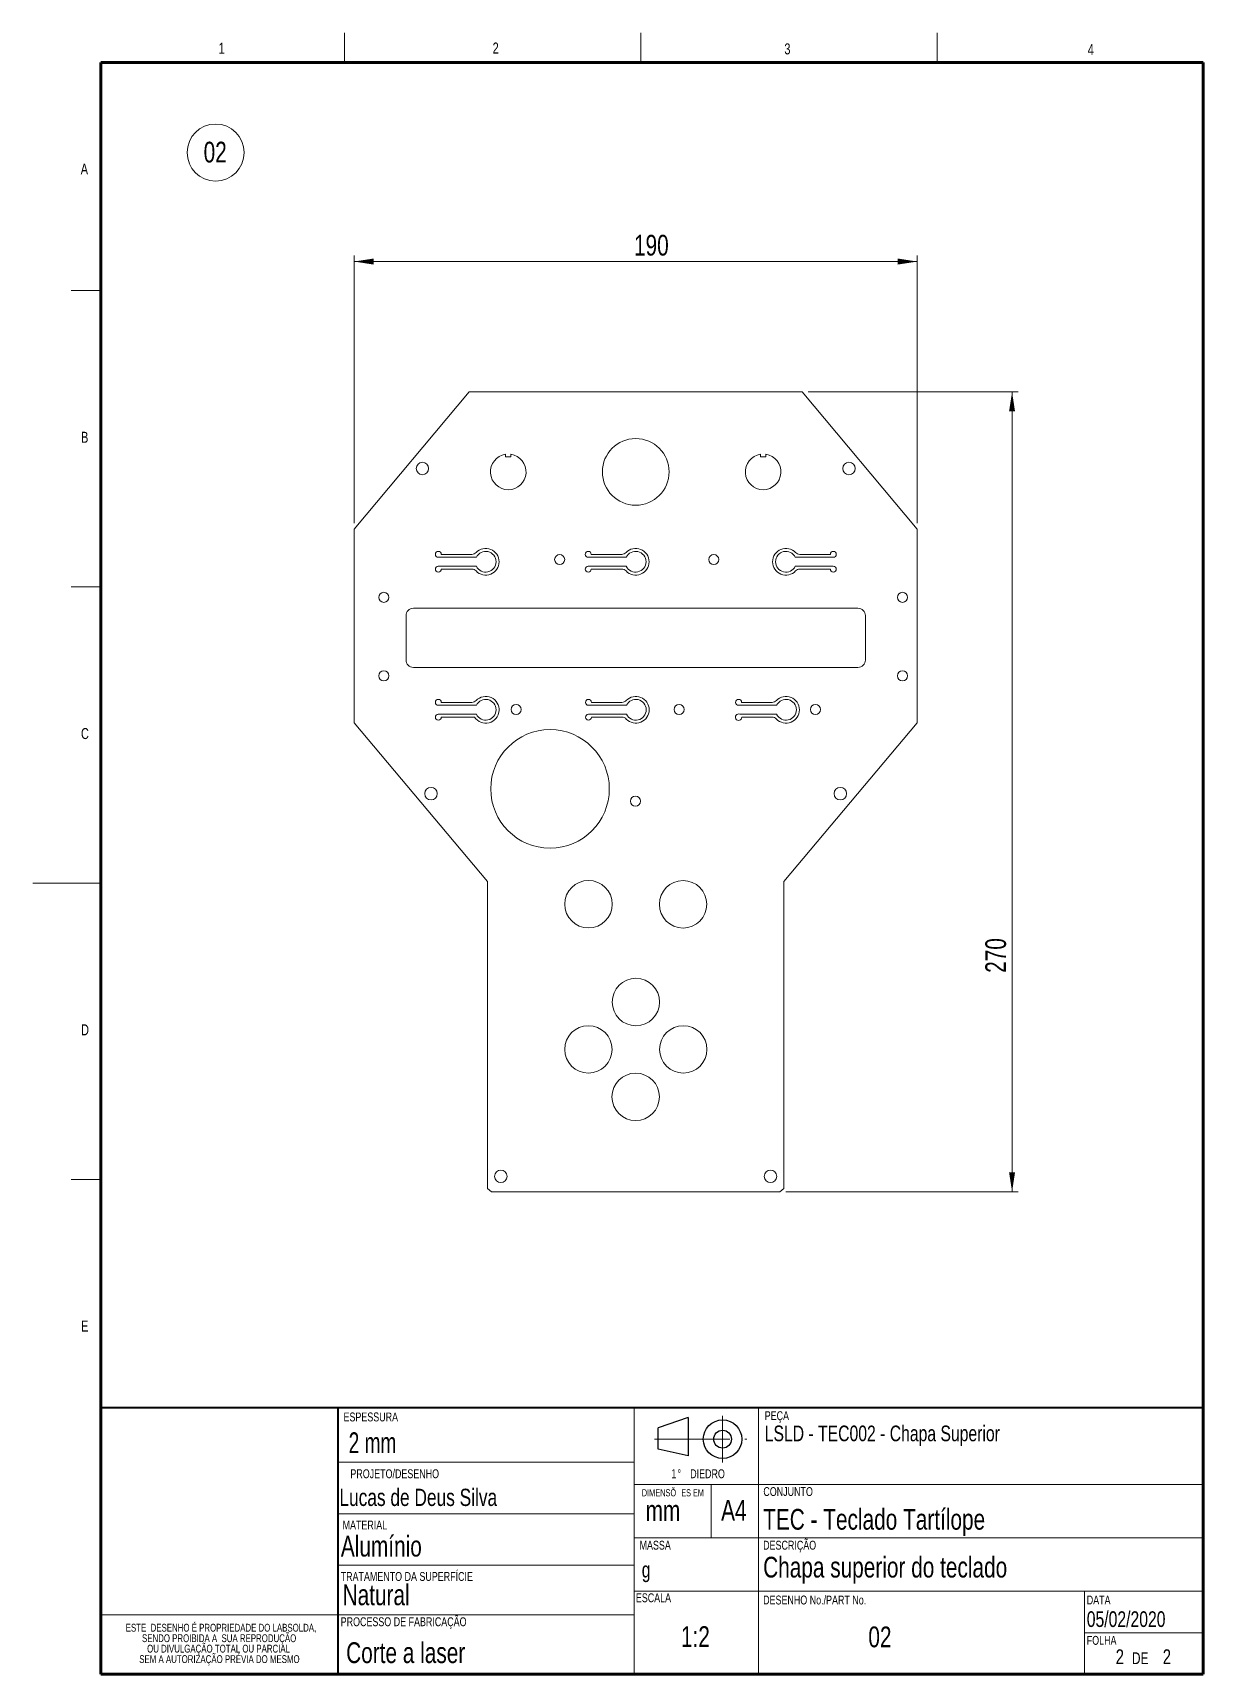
# Paper-space layout 'Folha2' of a CAD drawing. Header units: millimetres. Extents: x 6 to 204, y 15 to 292.
import ezdxf

# ---------------------------------------------------------------- set-up
doc = ezdxf.new("R2010")
doc.units = ezdxf.units.MM
doc.linetypes.add('CENTERX2', pattern=[20.32, 12.7, -2.54, 2.54, -2.54])
doc.styles.add('SLDTEXTSTYLE0', font='TXT', dxfattribs={"width": 0.75})
doc.styles.add('SLDTEXTSTYLE1', font='TXT', dxfattribs={"width": 0.7})
doc.styles.add('SLDTEXTSTYLE2', font='TXT', dxfattribs={"width": 0.6875})
doc.dimstyles.new('SLDDIMSTYLE0', dxfattribs={"dimtxt": 3.5, "dimasz": 3.302, "dimexe": 0, "dimexo": 0.0625, "dimgap": 0.875, "dimtad": 1, "dimlfac": 2, "dimrnd": 1e-09, "dimzin": 12, "dimdsep": 46, "dimtxsty": 'SLDTEXTSTYLE0', "dimsah": 1, "dimcen": 0.09, "dimadec": 0, "dimazin": 3, "dimtfac": 1, "dimtofl": 0, "dimtmove": 0, "dimatfit": 3, "dimfxl": 0, "dimfrac": 2, "dimtolj": 1, "dimtzin": 12, "dimarcsym": 0})

# ---------------------------------------------------------------- blocks, each defined once
blk = doc.blocks.new('SW_NOTE_0')
at = {"color": 0, "linetype": 'Continuous', "lineweight": 0}
blk.add_circle((2.59, 2.68), 4.81, dxfattribs=at)
at = {"color": 0, "linetype": 'Continuous', "lineweight": 0, "insert": (2.52, 4.51), "char_height": 3.5, "attachment_point": 2, "style": 'SLDTEXTSTYLE0'}
blk.add_mtext('02', dxfattribs=at)
blk = doc.blocks.new('SW_NOTE_1')
at = {"color": 0, "linetype": 'Continuous', "lineweight": 0, "attachment_point": 1, "style": 'SLDTEXTSTYLE0'}
for s, insert, char_height in [('2', (0, 3.22), 2.5), ('2', (7.94, 3.22), 2.5), ('DE', (2.74, 2.72), 2)]:
    blk.add_mtext(s, dxfattribs=dict(at, insert=insert, char_height=char_height))
blk = doc.blocks.new('SW_NOTE_2')
at = {"color": 0, "linetype": 'Continuous', "lineweight": 0, "char_height": 1.2, "attachment_point": 2}
for s, insert, style in [('DIMENSÕ', (3.58, 1.55), 'SLDTEXTSTYLE0'), ('ES EM', (9.25, 1.55), 'SLDTEXTSTYLE1')]:
    blk.add_mtext(s, dxfattribs=dict(at, insert=insert, style=style))
blk = doc.blocks.new('SW_NOTE_3')
at = {"color": 0, "linetype": 'Continuous', "lineweight": 0, "char_height": 1.5, "attachment_point": 2, "style": 'SLDTEXTSTYLE0'}
for s, insert in [('1', (0.54, 1.93)), ('%%d', (1.46, 1.93)), ('DIEDRO', (6.23, 1.93))]:
    blk.add_mtext(s, dxfattribs=dict(at, insert=insert))
blk = doc.blocks.new('SW_NOTE_4')
at = {"color": 0, "linetype": 'Continuous', "lineweight": 0, "char_height": 1.3229, "attachment_point": 2, "style": 'SLDTEXTSTYLE0'}
for s, insert in [('ESTE  DESENHO É PROPRIEDADE DO LABSOLDA,', (19.6, 1.71)), ('SENDO PROIBIDA A  SUA REPRODUÇÃO', (19.29, -0.06)), ('OU DIVULGAÇÃO TOTAL OU PARCIAL', (19.19, -1.82)), ('SEM A AUTORIZAÇÃO PRÉVIA DO MESMO', (19.34, -3.59))]:
    blk.add_mtext(s, dxfattribs=dict(at, insert=insert))
blk = doc.blocks.new('_D')
at = {"color": 7, "linetype": 'Continuous', "lineweight": 0}
for p, q in [((137.14, 231.4), (172.56, 231.4)), ((171.56, 231.4), (171.56, 96.4)), ((133.4, 96.4), (172.56, 96.4))]:
    blk.add_line(p, q, dxfattribs=at)
for points in [[(171.56, 231.4), (171.05, 228.1), (172.06, 228.1)], [(171.56, 96.4), (172.06, 99.7), (171.05, 99.7)]]:
    blk.add_solid(points, dxfattribs=at)
at = {"color": 7, "linetype": 'Continuous', "lineweight": 0, "insert": (167.04, 133.36, 0.55), "char_height": 3.5, "attachment_point": 1, "rotation": 90, "style": 'SLDTEXTSTYLE0'}
blk.add_mtext('270', dxfattribs=at)
blk = doc.blocks.new('_D_1')
at = {"color": 7, "linetype": 'Continuous', "lineweight": 0}
for p, q in [((60.56, 209.26), (60.56, 254.4)), ((60.56, 253.4), (155.56, 253.4)), ((155.56, 209.26), (155.56, 254.4))]:
    blk.add_line(p, q, dxfattribs=at)
for points in [[(60.56, 253.4), (63.86, 252.89), (63.86, 253.91)], [(155.56, 253.4), (152.25, 253.91), (152.25, 252.89)]]:
    blk.add_solid(points, dxfattribs=at)
at = {"color": 7, "linetype": 'Continuous', "lineweight": 0, "insert": (107.77, 257.91, 0.55), "char_height": 3.5, "attachment_point": 1, "style": 'SLDTEXTSTYLE0'}
blk.add_mtext('190', dxfattribs=at)

psp = doc.layouts.new('Folha2')

# ---------------------------------------------------------------- linework, layer by layer
at = {"color": 7, "linetype": 'Continuous', "lineweight": 0}
for p, q in [((58.9, 287), (58.9, 292)), ((108.9, 292), (108.9, 287)), ((158.9, 287), (158.9, 292)), ((17.8, 248.5), (12.8, 248.5)), ((12.8, 198.5), (17.8, 198.5)), ((6.34, 148.5), (17.8, 148.5)), ((12.8, 98.5), (17.8, 98.5)), ((107.8, 47), (107.8, 60)), ((128.8, 60), (128.8, 15)), ((57.8, 50.7655), (107.8, 50.7655)), ((107.8, 15), (107.8, 47)), ((107.8, 47), (128.8, 47)), ((120.8, 47), (120.8, 38)), ((128.8, 47), (203.8, 47)), ((57.8, 42.0775), (107.8, 42.0775)), ((107.8, 38), (203.8, 38)), ((57.8, 33.4079), (107.8, 33.4079)), ((128.8, 29), (107.8, 29)), ((128.8, 29), (203.8, 29)), ((183.8, 29), (183.8, 15)), ((57.8, 25), (17.8, 25)), ((57.8, 25), (107.8, 25)), ((183.8, 22), (203.8, 22))]:
    psp.add_line(p, q, dxfattribs=at)
at = {"color": 7, "linetype": 'Continuous', "lineweight": 60}
for p, q in [((17.8, 287), (17.8, 15)), ((203.8, 287), (17.8, 287)), ((203.8, 15), (203.8, 287)), ((17.8, 15), (203.8, 15))]:
    psp.add_line(p, q, dxfattribs=at)
at = {"color": 7, "linetype": 'Continuous', "lineweight": 15}
for p, q in [((60.5563, 208.259), (79.9743, 231.4005)), ((79.9743, 231.4005), (136.1383, 231.4005)), ((136.1383, 231.4005), (155.5563, 208.259)), ((86.1063, 220.4666), (86.1063, 220.8666)), ((87.0063, 220.4666), (86.1063, 220.4666)), ((87.0063, 220.8666), (87.0063, 220.4666)), ((129.1063, 220.4666), (129.1063, 220.8666)), ((130.0063, 220.4666), (129.1063, 220.4666)), ((130.0063, 220.8666), (130.0063, 220.4666)), ((60.5563, 175.5658), (60.5563, 208.259)), ((155.5563, 208.259), (155.5563, 175.5658)), ((81.1702, 203.4855), (74.7513, 203.4855)), ((75.2513, 203.9855), (80.4061, 203.9855)), ((106.4702, 203.4855), (100.0513, 203.4855)), ((100.5513, 203.9855), (105.7061, 203.9855)), ((141.4013, 203.4855), (134.9825, 203.4855)), ((135.7465, 203.9855), (140.9013, 203.9855)), ((74.7513, 201.9855), (81.1702, 201.9855)), ((80.4061, 201.4855), (75.2513, 201.4855)), ((100.0513, 201.9855), (106.4702, 201.9855)), ((105.7061, 201.4855), (100.5513, 201.4855)), ((134.9825, 201.9855), (141.4013, 201.9855)), ((140.9013, 201.4855), (135.7465, 201.4855)), ((145.5563, 194.9005), (70.5563, 194.9005)), ((69.3063, 193.6505), (69.3063, 186.1505)), ((146.8063, 186.1505), (146.8063, 193.6505)), ((70.5563, 184.9005), (145.5563, 184.9005)), ((81.1702, 178.5055), (74.7513, 178.5055)), ((75.2513, 179.0055), (80.4061, 179.0055)), ((106.5052, 178.5055), (100.0863, 178.5055)), ((100.5863, 179.0055), (105.7411, 179.0055)), ((131.8402, 178.5055), (125.4213, 178.5055)), ((125.9213, 179.0055), (131.0761, 179.0055)), ((83.0563, 148.7513), (60.5563, 175.5658)), ((74.7513, 177.0055), (81.1702, 177.0055)), ((80.8805, 176.5055), (75.2513, 176.5055)), ((100.0863, 177.0055), (106.5052, 177.0055)), ((105.7411, 176.5055), (100.5863, 176.5055)), ((125.6259, 177.0055), (131.8402, 177.0055)), ((131.0761, 176.5055), (125.9616, 176.5055)), ((155.5563, 175.5658), (133.0563, 148.7513)), ((83.0563, 96.9544), (83.0563, 148.7513)), ((133.0563, 148.7513), (133.0563, 96.9544)), ((83.7164, 96.4005), (83.0563, 96.9544)), ((133.0563, 96.9544), (132.3963, 96.4005)), ((132.3963, 96.4005), (83.7164, 96.4005))]:
    psp.add_line(p, q, dxfattribs=at)
at = {"color": 7, "linetype": 'Continuous', "lineweight": 40}
for p, q in [((17.8, 60), (203.8, 60)), ((57.8, 60), (57.8, 15))]:
    psp.add_line(p, q, dxfattribs=at)
at = {"color": 7, "linetype": 'Continuous', "lineweight": 30}
for p, q in [((116.8973, 58.3385), (111.8748, 56.5932)), ((116.8973, 58.3385), (116.8973, 51.8385)), ((111.8748, 52.9639), (111.8748, 56.5932)), ((116.8973, 51.8385), (111.8748, 52.9639))]:
    psp.add_line(p, q, dxfattribs=at)
at = {"color": 7, "linetype": 'CENTERX2', "lineweight": 0}
for p, q in [((122.7149, 58.5713), (122.7149, 50.7468)), ((111.2196, 54.6591), (126.7874, 54.6591))]:
    psp.add_line(p, q, dxfattribs=at)
at = {"color": 7, "linetype": 'Continuous', "lineweight": 15}
for centre, radius in [((108.0563, 217.9005), 5.625), ((72.0706, 218.4706), 1.05), ((144.042, 218.4706), 1.05), ((95.2264, 203.0955), 0.85), ((121.2264, 203.0955), 0.85), ((65.5693, 196.7312), 0.85), ((153.0693, 196.7312), 0.85), ((65.5693, 183.4812), 0.85), ((153.0693, 183.4812), 0.85), ((87.8762, 177.806), 0.85), ((115.3762, 177.806), 0.85), ((138.3762, 177.806), 0.85), ((93.6067, 164.4005), 10), ((73.5299, 163.6048), 1.05), ((142.5827, 163.6048), 1.05), ((108.0012, 162.331), 0.85), ((100.0939, 144.9403), 4), ((116.0527, 144.926), 4), ((108.0897, 128.434), 4), ((100.0734, 120.4427), 4), ((116.0823, 120.4427), 4), ((108.0563, 112.4251), 4), ((85.3063, 99.0135), 1.05), ((130.8063, 99.0135), 1.05)]:
    psp.add_circle(centre, radius, dxfattribs=at)
at = {"color": 7, "linetype": 'Continuous', "lineweight": 30}
for radius in [3.25, 1.5]:
    psp.add_circle((122.7149, 54.6591), radius, dxfattribs=at)
at = {"color": 7, "linetype": 'Continuous', "lineweight": 15}
for centre, radius, start, end in [((86.5563, 217.9005), 3, 98.626927, 81.373073), ((129.5563, 217.9005), 3, 98.626927, 81.373073), ((82.7513, 202.7355), 2.25, 223.813061, 136.186939), ((108.0513, 202.7355), 2.25, 223.813061, 136.186939), ((133.4013, 202.7355), 2.25, 43.813061, 316.186939), ((74.7513, 203.9855), 0.5, 0, 270), ((80.4061, 204.9855), 1, 270, 316.186939), ((82.7513, 202.7355), 1.75, 205.376934, 154.623066), ((100.0513, 203.9855), 0.5, 0, 270), ((105.7061, 204.9855), 1, 270, 316.186939), ((108.0513, 202.7355), 1.75, 205.376934, 154.623066), ((133.4013, 202.7355), 1.75, 25.376934, 334.623066), ((135.7465, 204.9855), 1, 223.813061, 270), ((141.4013, 203.9855), 0.5, 270, 180), ((74.7513, 201.4855), 0.5, 90, 0), ((80.4061, 200.4855), 1, 43.813061, 90), ((100.0513, 201.4855), 0.5, 90, 0), ((105.7061, 200.4855), 1, 43.813061, 90), ((135.7465, 200.4855), 1, 90, 136.186939), ((141.4013, 201.4855), 0.5, 180, 90), ((70.5563, 193.6505), 1.25, 90, 180), ((145.5563, 193.6505), 1.25, 0, 90), ((70.5563, 186.1505), 1.25, 180, 270), ((145.5563, 186.1505), 1.25, 270, 0), ((74.7513, 179.0055), 0.5, 0, 270), ((80.4061, 180.0055), 1, 270, 316.186939), ((82.7513, 177.7555), 2.25, 213.748989, 136.186939), ((82.7513, 177.7555), 1.75, 205.376934, 154.623066), ((100.0863, 179.0055), 0.5, 360, 270), ((105.7411, 180.0055), 1, 270, 316.186939), ((108.0863, 177.7555), 2.25, 223.813061, 136.186939), ((108.0863, 177.7555), 1.75, 205.376934, 154.623066), ((125.4213, 179.0055), 0.5, 0, 270), ((131.0761, 180.0055), 1, 270, 316.186939), ((133.4213, 177.7555), 2.25, 223.813061, 136.186939), ((133.4213, 177.7555), 1.75, 205.376934, 154.623066), ((74.7513, 176.5055), 0.5, 90, 0), ((100.0863, 176.5055), 0.5, 90, 0), ((105.7411, 175.5055), 1, 43.813061, 90), ((125.4213, 176.5055), 0.5402, 67.750076, 0), ((131.0761, 175.5055), 1, 43.813061, 90)]:
    psp.add_arc(centre, radius, start, end, dxfattribs=at)

# ---------------------------------------------------------------- block references
at = {"color": 7, "linetype": 'Continuous', "lineweight": 0}
for name, p in [('SW_NOTE_0', (34.5873, 269.1085)), ('SW_NOTE_3', (113.9452, 47.6439)), ('SW_NOTE_2', (108.4048, 44.6606)), ('SW_NOTE_4', (18.4841, 21.7923)), ('SW_NOTE_1', (189.0429, 15.9701))]:
    psp.add_blockref(name, p, dxfattribs=at)

# ---------------------------------------------------------------- texts
for s, insert, char_height, attachment_point, style in [('1', (37.6818, 290.3175), 1.8521, 1, 'SLDTEXTSTYLE0'), ('2', (83.9208, 290.3628), 1.8521, 1, 'SLDTEXTSTYLE0'), ('3', (133.1354, 290.2146), 1.8521, 1, 'SLDTEXTSTYLE0'), ('4', (184.3253, 290.0881), 1.8521, 1, 'SLDTEXTSTYLE0'), ('A', (14.4154, 269.9465), 1.8521, 1, 'SLDTEXTSTYLE0'), ('B', (14.4667, 224.668), 1.8521, 1, 'SLDTEXTSTYLE0'), ('C', (14.4667, 174.668), 1.8521, 1, 'SLDTEXTSTYLE0'), ('D', (14.4667, 124.668), 1.8521, 1, 'SLDTEXTSTYLE0'), ('E', (14.4667, 74.668), 1.8521, 1, 'SLDTEXTSTYLE0'), ('ESPESSURA', (58.7609, 59.1595), 1.5, 1, 'SLDTEXTSTYLE0'), ('PEÇA', (129.8285, 59.373), 1.5, 1, 'SLDTEXTSTYLE0'), ('2 mm', (59.6281, 55.8067), 3.5, 1, 'SLDTEXTSTYLE2'), ('LSLD - TEC002 - Chapa Superior', (129.8285, 56.9554), 2.645833, 1, 'SLDTEXTSTYLE0'), ('PROJETO/DESENHO', (67.3981, 49.5775), 1.5, 2, 'SLDTEXTSTYLE0'), ('Lucas de Deus Silva', (58.0699, 46.295), 2.910417, 1, 'SLDTEXTSTYLE0'), ('A4', (124.6147, 44.4143), 3.5, 2, 'SLDTEXTSTYLE0'), ('CONJUNTO', (129.5938, 46.5656), 1.5, 1, 'SLDTEXTSTYLE0'), ('mm', (109.7355, 44.3608), 3.5, 1, 'SLDTEXTSTYLE0'), ('TEC - Teclado Tartílope', (129.5606, 42.8867), 3.5, 1, 'SLDTEXTSTYLE0'), ('MATERIAL', (58.6057, 40.9176), 1.5, 1, 'SLDTEXTSTYLE0'), ('Alumínio', (58.3141, 38.3536), 3.5, 1, 'SLDTEXTSTYLE0'), ('MASSA', (111.3448, 37.5156), 1.5, 2, 'SLDTEXTSTYLE0'), ('DESCRIÇÃO', (129.5606, 37.5156), 1.5, 1, 'SLDTEXTSTYLE0'), ('g', (109.076, 33.9563), 2.6458, 1, 'SLDTEXTSTYLE0'), ('Chapa superior do teclado', (129.5606, 34.8108), 3.5, 1, 'SLDTEXTSTYLE0'), ('TRATAMENTO DA SUPERFÍCIE', (58.2771, 32.2419), 1.5, 1, 'SLDTEXTSTYLE0'), ('Natural', (58.6057, 30.139), 3.5, 1, 'SLDTEXTSTYLE0'), ('ESCALA', (108.0838, 28.6456), 1.5, 1, 'SLDTEXTSTYLE0'), ('DESENHO No./PART No.', (129.5606, 28.2672), 1.5, 1, 'SLDTEXTSTYLE0'), ('DATA', (184.1607, 28.2672), 1.5, 1, 'SLDTEXTSTYLE0'), ('PROCESSO DE FABRICAÇÃO', (58.2817, 24.5989), 1.5, 1, 'SLDTEXTSTYLE0'), ('05/02/2020', (184.1607, 25.6107), 2.64583, 1, 'SLDTEXTSTYLE0'), ('1:2', (115.6889, 23.0948), 3.5, 1, 'SLDTEXTSTYLE0'), ('02', (147.3117, 23.0414), 3.5, 1, 'SLDTEXTSTYLE0'), ('Corte a laser', (59.2049, 20.3762), 3.5, 1, 'SLDTEXTSTYLE0'), ('FOLHA', (184.1607, 21.4555), 1.5, 1, 'SLDTEXTSTYLE0')]:
    psp.add_mtext(s, dxfattribs=dict(at, insert=insert, char_height=char_height, attachment_point=attachment_point, style=style))

# ---------------------------------------------------------------- dimensions: what is measured, and where the dimension line sits
dim = psp.add_linear_dim(base=(155.5563, 253.4005), p1=(60.5563, 208.259), p2=(155.5563, 208.259), dimstyle='SLDDIMSTYLE0', dxfattribs=at)
dim.commit()
dim.dimension.update_dxf_attribs({"geometry": '_D_1', "text_midpoint": (113.0708, 253.4005), "dimtype": 160})
dim = psp.add_linear_dim(base=(171.5563, 96.4005), p1=(136.1383, 231.4005), p2=(132.3963, 96.4005), angle=90, dimstyle='SLDDIMSTYLE0', dxfattribs=at)
dim.commit()
dim.dimension.update_dxf_attribs({"geometry": '_D', "text_midpoint": (171.5563, 138.6607), "dimtype": 160})

doc.saveas('drawing.dxf')
